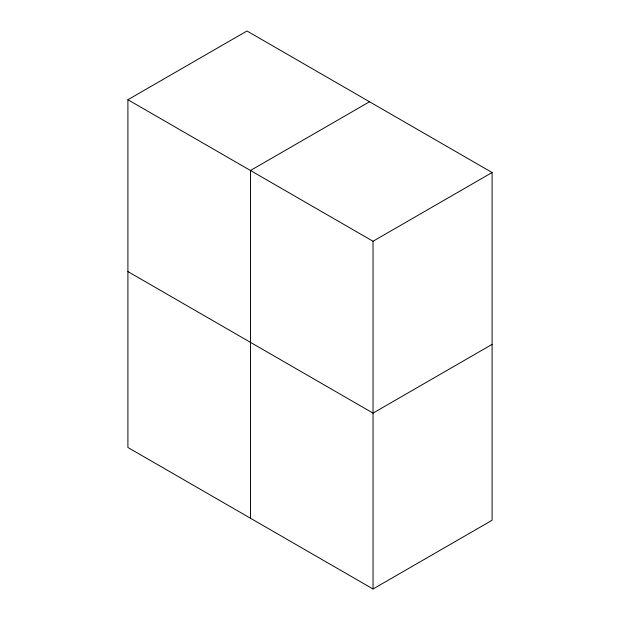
<?xml version="1.0" encoding="UTF-8"?>
<svg xmlns="http://www.w3.org/2000/svg" width="620" height="620" viewBox="0 0 620 620"><rect width="100%" height="100%" fill="white"/><g stroke="black" fill="none" stroke-linecap="round" stroke-linejoin="round"><path stroke-width="0.93" d="M127.906 99.735L246.969 31L492.094 172.523L492.094 520.265L373.031 589L127.906 447.477L127.906 99.735L373.031 241.258L492.094 172.523M369.528 101.758L250.472 170.5L250.472 518.243M492.094 344.371L373.031 413.106L127.906 271.591M373.031 241.258L373.031 589"/></g></svg>
